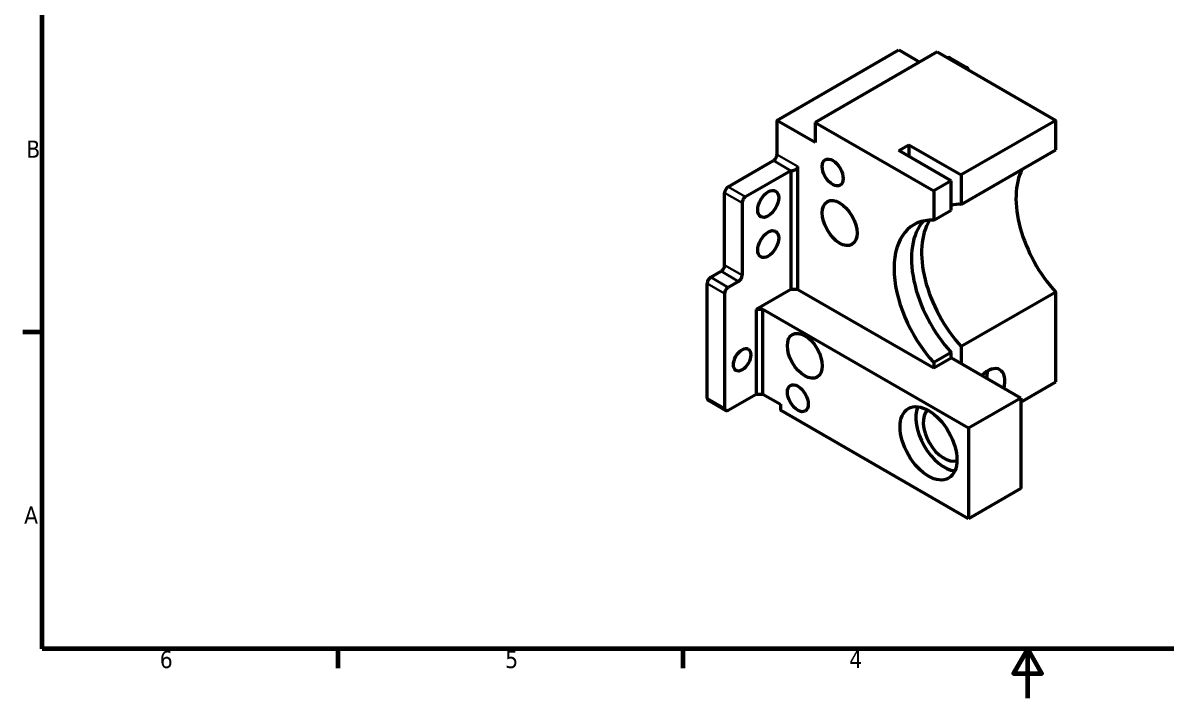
# Model space of a CAD drawing. Header units: millimetres. Extents: x 0 to 420, y 0 to 297.
# Drawn here: x 6.1 to 238.1, y 0 to 137 of the extents above; entities that cross this region are included whole.
import ezdxf

# ---------------------------------------------------------------- set-up
doc = ezdxf.new("R2010")
doc.units = ezdxf.units.MM
for name, color, linetype, lineweight in [('Border (ISO)', 7, 'Continuous', 70), ('Visible (ISO)', 7, 'Continuous', 50), ('Visible Narrow (ISO)', 7, 'Continuous', 35)]:
    doc.layers.add(name, color=color, linetype=linetype, lineweight=lineweight)
doc.styles.add('Note Text (ISO)', font='tahoma.ttf')

# ---------------------------------------------------------------- blocks, each defined once
blk = doc.blocks.new('Borders Default Border')
at = {"layer": 'Border (ISO)'}
for p, q in [((10, 74.25), (6.1, 74.25)), ((70, 10), (70, 6.1)), ((140, 10), (140, 6.1))]:
    blk.add_line(p, q, dxfattribs=at)
at = {"layer": 'Border (ISO)', "flags": 128}
for points in [[(10, 10), (10, 287), (410, 287), (410, 10), (10, 10)], [(210, 0), (210, 10), (207.11, 5), (212.89, 5), (210, 10)]]:
    blk.add_lwpolyline(points, dxfattribs=at)
at = {"layer": 'Border (ISO)', "char_height": 3.5, "attachment_point": 7, "style": 'Note Text (ISO)'}
for s, insert in [('B', (6.78, 109.63)), ('A', (6.36, 35.38)), ('6', (33.88, 6.03)), ('5', (103.98, 6.03)), ('4', (173.78, 6.1))]:
    blk.add_mtext(s, dxfattribs=dict(at, insert=insert))

msp = doc.modelspace()

# ---------------------------------------------------------------- linework, layer by layer
at = {"layer": 'Visible (ISO)'}
for p, q in [((159.1187, 117.2159), (183.8674, 131.5046)), ((191.6456, 131.0964), (166.8969, 116.8077)), ((183.8674, 131.5046), (188.1101, 129.0551)), ((191.6456, 131.0964), (215.6872, 117.2159)), ((194.2669, 129.9212), (197.8025, 127.8799)), ((159.1187, 117.2159), (159.1187, 110.2757)), ((166.8969, 112.7252), (159.1187, 117.2159)), ((166.8969, 116.8077), (190.9385, 102.9272)), ((166.8969, 116.8077), (166.8969, 112.7252)), ((215.6872, 117.2159), (196.5246, 106.1524)), ((215.6872, 111.234), (215.6872, 117.2159)), ((183.8674, 111.0922), (185.918, 112.2761)), ((185.918, 112.2761), (196.5246, 106.1524)), ((185.918, 112.2761), (185.918, 109.9083)), ((149.2192, 103.7437), (158.4116, 109.051)), ((194.474, 104.9685), (183.8674, 111.0922)), ((196.5246, 100.1705), (215.6872, 111.234)), ((161.9471, 107.0097), (152.7547, 101.7025)), ((161.9471, 107.0097), (161.9471, 82.9231)), ((163.3613, 82.9231), (163.3613, 107.8262)), ((194.474, 104.9685), (190.9385, 102.9272)), ((194.474, 98.9866), (194.474, 104.9685)), ((196.5246, 106.1524), (196.5246, 100.1705)), ((148.5121, 87.8221), (148.5121, 102.519)), ((190.9385, 102.9272), (190.9385, 96.9453)), ((152.0476, 100.4778), (152.0476, 85.7808)), ((190.9385, 96.9453), (194.474, 98.9866)), ((145.6837, 85.3726), (147.805, 86.5973)), ((144.9766, 60.8777), (144.9766, 84.1478)), ((151.3405, 84.5561), (149.2192, 83.3313)), ((148.5121, 82.1066), (148.5121, 58.8364)), ((161.9471, 82.9231), (154.8761, 78.8406)), ((163.3613, 82.9231), (161.9471, 82.9231)), ((163.3613, 82.9231), (190.9385, 67.0014)), ((215.6872, 82.373), (196.5246, 71.3095)), ((215.6872, 64.1437), (215.6872, 82.373)), ((154.8761, 78.8406), (154.8761, 61.6942)), ((156.2903, 78.8406), (154.8761, 78.8406)), ((156.2903, 61.6942), (156.2903, 78.8406)), ((198.0096, 54.7539), (156.2903, 78.8406)), ((194.474, 70.1255), (190.9385, 68.0843)), ((194.474, 69.0426), (194.474, 70.1255)), ((196.5246, 71.3095), (196.5246, 67.8587)), ((190.9385, 67.0014), (194.474, 69.0426)), ((190.9385, 68.0843), (190.9385, 67.0014)), ((208.6162, 60.8777), (194.474, 69.0426)), ((208.6162, 60.0612), (215.6872, 64.1437)), ((145.1837, 60.4199), (148.7192, 58.3786)), ((149.2192, 58.4282), (154.8761, 61.6942)), ((154.8761, 61.6942), (156.2903, 61.6942)), ((156.2903, 61.6942), (159.8258, 59.6529)), ((208.6162, 60.8777), (198.0096, 54.7539)), ((208.6162, 60.8777), (208.6162, 42.5065)), ((159.8258, 59.6529), (159.8258, 58.4282)), ((198.0096, 36.3828), (159.8258, 58.4282)), ((198.0096, 54.7539), (198.0096, 36.3828)), ((208.6162, 42.5065), (198.0096, 36.3828))]:
    msp.add_line(p, q, dxfattribs=at)
for centre, major_axis, start_param, end_param in [((193.7669, 129.0551), (0.5, 0.866), 0, 0.78539816), ((197.3025, 127.0139), (0.5, 0.866), 5.49778714, 7.06858347), ((158.4116, 109.8675), (-0.5, -0.866), 0.78539816, 2.35619449), ((161.9471, 107.8262), (1.4142, 0), 4.71238898, 6.28318531), ((221.3441, 93.5375), (-9.7, 16.8009), 0.36034289, 1.93113922), ((149.2192, 102.9272), (-0.5, -0.866), 3.92699082, 5.49778714), ((152.7547, 100.886), (0.5, 0.866), 0.78539816, 2.35619449), ((202.1815, 82.474), (-9.7, 16.8009), 5.92284241, 6.09441446), ((196.5954, 79.2488), (-9.7, 16.8009), 5.92284241, 8.21432453), ((200.1309, 81.2901), (-9.7, 16.8009), 0.18326821, 1.93113922), ((202.1815, 82.474), (-9.7, 16.8009), 0.29208083, 1.93113922), ((147.805, 87.4138), (-0.5, -0.866), 0.78539816, 2.35619449), ((145.6837, 84.5561), (-0.5, -0.866), 3.92699082, 5.49778714), ((151.3405, 85.3726), (0.5, 0.866), 3.92699082, 5.49778714), ((149.2192, 82.5148), (0.5, 0.866), 0.78539816, 2.35619449), ((201.8633, 62.2861), (2.5, 4.3301), 5.15836112, 7.4080095), ((198.3278, 64.3274), (2.5, 4.3301), 5.15836112, 5.49778714), ((145.6837, 61.2859), (-0.5, -0.866), 5.49778714, 6.28318531), ((149.2192, 59.2447), (-0.5, -0.866), 5.49778714, 7.06858347), ((193.0598, 53.5292), (4.075, -7.0581), 3.54268807, 5.88208989), ((193.0598, 53.5292), (-3, 5.1962), 0.13234655, 3.00924611)]:
    msp.add_ellipse(centre, major_axis=major_axis, ratio=0.57735027, start_param=start_param, end_param=end_param, dxfattribs=at)
for centre, major_axis in [((170.4324, 106.6359), (1.5, -2.5981)), ((157.3509, 100.2736), (1.5, 2.5981)), ((171.8466, 96.3953), (2.5, -4.3301)), ((157.3509, 92.1087), (1.5, 2.5981)), ((164.7755, 69.4509), (2.5, -4.3301)), ((152.0476, 68.6344), (1.25, 2.1651)), ((163.3613, 60.8432), (1.5, -2.5981)), ((189.8778, 51.6921), (4.075, -7.0581))]:
    msp.add_ellipse(centre, major_axis=major_axis, ratio=0.57735027, dxfattribs=at)
at = {"layer": 'Visible Narrow (ISO)'}
for p, q in [((158.4116, 109.051), (161.9471, 107.0097)), ((163.3613, 107.8262), (159.1187, 110.2757)), ((148.5121, 102.519), (152.0476, 100.4778)), ((152.7547, 101.7025), (149.2192, 103.7437)), ((147.805, 86.5973), (151.3405, 84.5561)), ((152.0476, 85.7808), (148.5121, 87.8221)), ((144.9766, 84.1478), (148.5121, 82.1066)), ((149.2192, 83.3313), (145.6837, 85.3726)), ((148.5121, 58.8364), (144.9766, 60.8777))]:
    msp.add_line(p, q, dxfattribs=at)

# ---------------------------------------------------------------- block references
msp.add_blockref('Borders Default Border', (0, 0))

doc.saveas('drawing.dxf')
